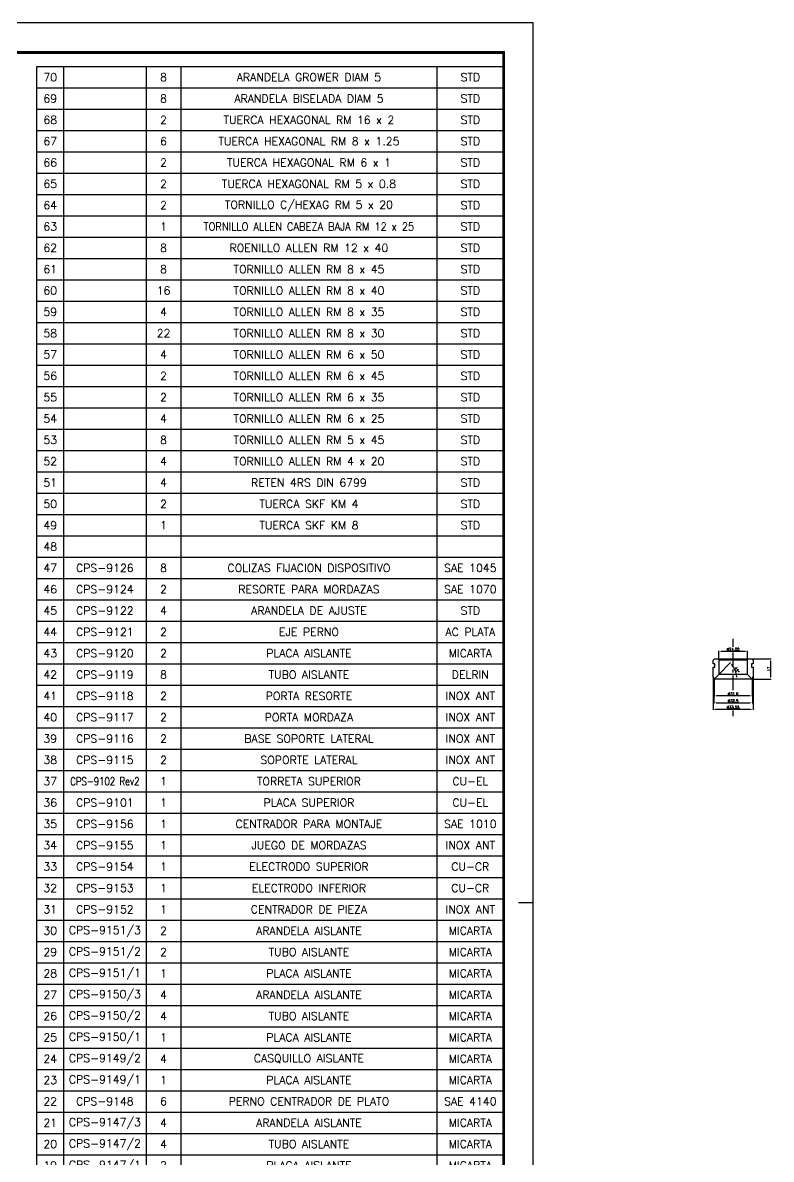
# Model space of a CAD drawing. Extents: x 0 to 2303, y 0 to 1485.
# Drawn here: x 1672 to 2303, y 526 to 1485 of the extents above; entities that cross this region are included whole.
import ezdxf
from ezdxf.enums import TextEntityAlignment as Align

# ---------------------------------------------------------------- set-up
doc = ezdxf.new("R2010")
doc.units = 0
doc.header["$LTSCALE"] = 10
doc.header["$MEASUREMENT"] = 0
doc.linetypes.add('CENTER', pattern=[2, 1.25, -0.25, 0.25, -0.25])
doc.layers.get('0').update_dxf_attribs({"linetype": 'CONTINUOUS'})
doc.layers.get('DEFPOINTS').update_dxf_attribs({"linetype": 'CONTINUOUS'})
for name, color, linetype in [('CL', 1, 'CENTER'), ('FI', 1, 'CONTINUOUS'), ('POS', 3, 'CONTINUOUS')]:
    doc.layers.add(name, color=color, linetype=linetype)
doc.styles.add('ROMANS', font='ROMANS.SHX')
doc.dimstyles.new('1', dxfattribs={"dimtxt": 2.3, "dimasz": 2, "dimexe": 0.5, "dimexo": 0.0625, "dimgap": 0.5, "dimtad": 1, "dimdec": 4, "dimdsep": 46, "dimtxsty": 'ROMANS', "dimcen": -2, "dimclrt": 7, "dimadec": 0, "dimazin": 0, "dimtfac": 0.869565, "dimtdec": 4, "dimtmove": 0, "dimatfit": 3, "dimfxl": 1, "dimtolj": 1, "dimarcsym": 0})

# ---------------------------------------------------------------- blocks, each defined once
blk = doc.blocks.new('LISCONJ')
blk.add_line((0, 0), (0, 8))
at = {"layer": 'FI', "color": 7}
for p, q in [((0, 8), (175, 8)), ((10, 8), (10, 0)), ((41, 8), (41, 0)), ((54, 8), (54, 0)), ((150, 8), (150, 0))]:
    blk.add_line(p, q, dxfattribs=at)
at = {"style": 'ROMANS'}
for tag, p in [('POS', (5, 4)), ('CODIGO', (25.5, 4)), ('CANT', (47.5, 4)), ('DENOMINACION', (102, 4)), ('MATERIAL', (162.5, 4))]:
    blk.add_attdef(tag, text='', height=3, dxfattribs=at).set_placement(p, align=Align.MIDDLE)
blk = doc.blocks.new('A1G')
blk.add_lwpolyline([(0, 0), (841, 0), (841, 594), (0, 594)], close=True)
at = {"const_width": 1}
blk.add_lwpolyline([(25, 10), (831, 10), (831, 584), (25, 584)], close=True, dxfattribs=at)
blk.add_lwpolyline([(841, 297), (836, 297)])
blk = doc.blocks.new('*D86')
at = {"layer": 'DEFPOINTS', "color": 0}
for p in [(2286.83, 948.26), (2302.72, 948.26), (2287.01, 931.26)]:
    blk.add_point(p, dxfattribs=at)
at = {"layer": 'POS', "color": 0, "lineweight": -2}
for p, q in [((2286.89, 948.26), (2303.22, 948.26)), ((2302.72, 933.26), (2302.72, 946.26)), ((2287.07, 931.26), (2303.22, 931.26))]:
    blk.add_line(p, q, dxfattribs=at)
at = {"layer": 'POS', "color": 0}
for points in [[(2302.39, 946.26), (2303.06, 946.26), (2302.72, 948.26)], [(2302.39, 933.26), (2303.06, 933.26), (2302.72, 931.26)]]:
    blk.add_solid(points, dxfattribs=at)
at = {"layer": 'POS', "color": 7, "insert": (2301.07, 939.76), "char_height": 2.3, "attachment_point": 5, "rotation": 90, "style": 'ROMANS'}
blk.add_mtext('\\A1;17', dxfattribs=at)
blk = doc.blocks.new('*D87')
at = {"layer": 'DEFPOINTS', "color": 0}
for p in [(2254.28, 932.76), (2287.83, 932.76), (2287.83, 905.77)]:
    blk.add_point(p, dxfattribs=at)
at = {"layer": 'POS', "color": 0, "lineweight": -2}
for p, q in [((2254.28, 932.7), (2254.28, 905.27)), ((2287.83, 932.7), (2287.83, 905.27)), ((2256.28, 905.77), (2285.83, 905.77))]:
    blk.add_line(p, q, dxfattribs=at)
at = {"layer": 'POS', "color": 0}
for points in [[(2256.28, 906.11), (2256.28, 905.44), (2254.28, 905.77)], [(2285.83, 906.11), (2285.83, 905.44), (2287.83, 905.77)]]:
    blk.add_solid(points, dxfattribs=at)
at = {"layer": 'POS', "color": 7, "insert": (2271.06, 907.42), "char_height": 2.3, "attachment_point": 5, "style": 'ROMANS'}
blk.add_mtext('\\A1;%%C33.55', dxfattribs=at)
blk = doc.blocks.new('*D88')
at = {"layer": 'DEFPOINTS', "color": 0}
for p in [(2254.81, 931.26), (2287.31, 931.26), (2287.31, 911.22)]:
    blk.add_point(p, dxfattribs=at)
at = {"layer": 'POS', "color": 0, "lineweight": -2}
for p, q in [((2254.81, 931.2), (2254.81, 910.72)), ((2287.31, 931.2), (2287.31, 910.72)), ((2256.81, 911.22), (2285.31, 911.22))]:
    blk.add_line(p, q, dxfattribs=at)
at = {"layer": 'POS', "color": 0}
for points in [[(2256.81, 911.56), (2256.81, 910.89), (2254.81, 911.22)], [(2285.31, 911.56), (2285.31, 910.89), (2287.31, 911.22)]]:
    blk.add_solid(points, dxfattribs=at)
at = {"layer": 'POS', "color": 7, "insert": (2271.06, 912.87), "char_height": 2.3, "attachment_point": 5, "style": 'ROMANS'}
blk.add_mtext('\\A1;%%C32.5', dxfattribs=at)
blk = doc.blocks.new('*D89')
at = {"layer": 'DEFPOINTS', "color": 0}
for p in [(2255.11, 931.26), (2287.01, 931.26), (2255.11, 917.1)]:
    blk.add_point(p, dxfattribs=at)
at = {"layer": 'POS', "color": 0, "lineweight": -2}
for p, q in [((2255.11, 931.2), (2255.11, 916.6)), ((2287.01, 931.2), (2287.01, 916.6)), ((2285.01, 917.1), (2257.11, 917.1))]:
    blk.add_line(p, q, dxfattribs=at)
at = {"layer": 'POS', "color": 0}
for points in [[(2257.11, 917.43), (2257.11, 916.77), (2255.11, 917.1)], [(2285.01, 917.43), (2285.01, 916.77), (2287.01, 917.1)]]:
    blk.add_solid(points, dxfattribs=at)
at = {"layer": 'POS', "color": 7, "insert": (2271.06, 918.75), "char_height": 2.3, "attachment_point": 5, "style": 'ROMANS'}
blk.add_mtext('\\A1;%%C31.9', dxfattribs=at)
blk = doc.blocks.new('*D90')
at = {"layer": 'DEFPOINTS', "color": 0}
for p in [(2255.11, 931.26), (2255.11, 931.26), (2259.03, 935.18), (2273.56, 936.2), (2287.01, 931.26)]:
    blk.add_point(p, dxfattribs=at)
at = {"layer": 'POS', "color": 0, "lineweight": -2}
blk.add_line((2259.07, 935.23), (2268.97, 945.12), dxfattribs=at)
blk.add_arc((2255.11, 931.26), 19.11, 5.99945, 39.00073, dxfattribs=at)
at = {"layer": 'POS', "color": 0}
for points in [[(2269.71, 943.06), (2270.2, 943.51), (2268.62, 944.77)], [(2274.44, 933.27), (2273.78, 933.24), (2274.21, 931.26)]]:
    blk.add_solid(points, dxfattribs=at)
at = {"layer": 'POS', "color": 7, "insert": (2274.28, 939.2), "char_height": 2.3, "attachment_point": 5, "rotation": 292.50009, "style": 'ROMANS'}
blk.add_mtext('\\A1;45°', dxfattribs=at)
blk = doc.blocks.new('*D91')
at = {"layer": 'DEFPOINTS', "color": 0}
for p in [(2283.08, 954.73), (2259.03, 947.46), (2283.08, 947.46)]:
    blk.add_point(p, dxfattribs=at)
at = {"layer": 'POS', "color": 0, "lineweight": -2}
for p, q in [((2259.03, 947.52), (2259.03, 955.23)), ((2261.03, 954.73), (2281.08, 954.73)), ((2283.08, 947.52), (2283.08, 955.23))]:
    blk.add_line(p, q, dxfattribs=at)
at = {"layer": 'POS', "color": 0}
for points in [[(2261.03, 955.07), (2261.03, 954.4), (2259.03, 954.73)], [(2281.08, 955.07), (2281.08, 954.4), (2283.08, 954.73)]]:
    blk.add_solid(points, dxfattribs=at)
at = {"layer": 'POS', "color": 7, "insert": (2271.06, 956.38), "char_height": 2.3, "attachment_point": 5, "style": 'ROMANS'}
blk.add_mtext('\\A1;%%C24.05', dxfattribs=at)

msp = doc.modelspace()

# ---------------------------------------------------------------- linework, layer by layer
for p, q in [((2254.28038, 947.258), (2255.28038, 948.25802)), ((2254.28038, 944.25801), (2254.28038, 947.258)), ((2255.68038, 944.25801), (2254.28038, 944.25801)), ((2254.28038, 932.75801), (2254.28038, 941.25802)), ((2254.28038, 941.25802), (2255.68038, 941.25802)), ((2255.28038, 948.25802), (2286.83038, 948.25802)), ((2255.68038, 941.25802), (2255.68038, 944.25801)), ((2258.23038, 948.25802), (2259.03038, 947.45801)), ((2259.03038, 947.45801), (2283.08038, 947.45801)), ((2259.03038, 947.45801), (2259.03038, 935.18302)), ((2283.08038, 947.45801), (2283.88038, 948.25802)), ((2283.08038, 935.18302), (2283.08038, 947.45801)), ((2286.43038, 944.25801), (2286.43038, 941.25802)), ((2287.83038, 944.25801), (2286.43038, 944.25801)), ((2286.43038, 941.25802), (2287.83038, 941.25802)), ((2286.83038, 948.25802), (2287.83038, 947.258)), ((2287.83038, 947.258), (2287.83038, 944.25801)), ((2287.83038, 941.25802), (2287.83038, 932.75801)), ((2254.80538, 932.75801), (2254.28038, 932.75801)), ((2254.80538, 931.258), (2254.80538, 932.75801)), ((2255.10538, 931.258), (2254.80538, 931.258)), ((2259.03038, 935.18302), (2255.10538, 931.258)), ((2287.00538, 931.258), (2255.10538, 931.258)), ((2283.08038, 935.18302), (2259.03038, 935.18302)), ((2287.00538, 931.258), (2283.08038, 935.18302)), ((2287.30538, 931.258), (2287.00538, 931.258)), ((2287.30538, 932.75801), (2287.30538, 931.258)), ((2287.83038, 932.75801), (2287.30538, 932.75801))]:
    msp.add_line(p, q)
at = {"layer": 'CL'}
for p, q in [((2271.05538, 958.3685), (2271.05538, 965.12287)), ((2271.05538, 921.79135), (2271.05538, 953.75446)), ((2271.05538, 900.05831), (2271.05538, 904.78533))]:
    msp.add_line(p, q, dxfattribs=at)

# ---------------------------------------------------------------- block references
at = {"xscale": 2.5, "yscale": 2.5, "zscale": 2.5}
msp.add_blockref('A1G', (0, 0), dxfattribs=at)
ref = msp.add_blockref('LISCONJ', (1683.75, 1430), dxfattribs=dict(xscale=2.25, yscale=2.25, zscale=2.25))
ref.add_attrib('DENOMINACION', 'ARANDELA GROWER DIAM 5', dxfattribs={"height": 6.75, "style": 'ROMANS'}).set_placement((1913.25, 1439), align=Align.MIDDLE)
ref.add_attrib('CANT', '8', dxfattribs={"height": 6.75, "style": 'ROMANS'}).set_placement((1790.625, 1439), align=Align.MIDDLE)
ref.add_attrib('POS', '70', dxfattribs={"height": 6.75, "style": 'ROMANS'}).set_placement((1695, 1439), align=Align.MIDDLE)
ref.add_attrib('MATERIAL', 'STD', dxfattribs={"height": 6.75, "style": 'ROMANS'}).set_placement((2049.375, 1439), align=Align.MIDDLE)
ref = msp.add_blockref('LISCONJ', (1683.75, 1412), dxfattribs=dict(xscale=2.25, yscale=2.25, zscale=2.25))
ref.add_attrib('DENOMINACION', 'ARANDELA BISELADA DIAM 5', dxfattribs={"height": 6.75, "style": 'ROMANS'}).set_placement((1913.25, 1421), align=Align.MIDDLE)
ref.add_attrib('CANT', '8', dxfattribs={"height": 6.75, "style": 'ROMANS'}).set_placement((1790.625, 1421), align=Align.MIDDLE)
ref.add_attrib('POS', '69', dxfattribs={"height": 6.75, "style": 'ROMANS'}).set_placement((1695, 1421), align=Align.MIDDLE)
ref.add_attrib('MATERIAL', 'STD', dxfattribs={"height": 6.75, "style": 'ROMANS'}).set_placement((2049.375, 1421), align=Align.MIDDLE)
ref = msp.add_blockref('LISCONJ', (1683.75, 1394), dxfattribs=dict(xscale=2.25, yscale=2.25, zscale=2.25))
ref.add_attrib('DENOMINACION', 'TUERCA HEXAGONAL RM 16 x 2', dxfattribs={"height": 6.75, "style": 'ROMANS'}).set_placement((1913.25, 1403), align=Align.MIDDLE)
ref.add_attrib('CANT', '2', dxfattribs={"height": 6.75, "style": 'ROMANS'}).set_placement((1790.625, 1403), align=Align.MIDDLE)
ref.add_attrib('POS', '68', dxfattribs={"height": 6.75, "style": 'ROMANS'}).set_placement((1695, 1403), align=Align.MIDDLE)
ref.add_attrib('MATERIAL', 'STD', dxfattribs={"height": 6.75, "style": 'ROMANS'}).set_placement((2049.375, 1403), align=Align.MIDDLE)
ref = msp.add_blockref('LISCONJ', (1683.75, 1376), dxfattribs=dict(xscale=2.25, yscale=2.25, zscale=2.25))
ref.add_attrib('DENOMINACION', 'TUERCA HEXAGONAL RM 8 x 1.25', dxfattribs={"height": 6.75, "style": 'ROMANS'}).set_placement((1913.25, 1385), align=Align.MIDDLE)
ref.add_attrib('CANT', '6', dxfattribs={"height": 6.75, "style": 'ROMANS'}).set_placement((1790.625, 1385), align=Align.MIDDLE)
ref.add_attrib('POS', '67', dxfattribs={"height": 6.75, "style": 'ROMANS'}).set_placement((1695, 1385), align=Align.MIDDLE)
ref.add_attrib('MATERIAL', 'STD', dxfattribs={"height": 6.75, "style": 'ROMANS'}).set_placement((2049.375, 1385), align=Align.MIDDLE)
ref = msp.add_blockref('LISCONJ', (1683.75, 1358), dxfattribs=dict(xscale=2.25, yscale=2.25, zscale=2.25))
ref.add_attrib('DENOMINACION', 'TUERCA HEXAGONAL RM 6 x 1', dxfattribs={"height": 6.75, "style": 'ROMANS'}).set_placement((1913.25, 1367), align=Align.MIDDLE)
ref.add_attrib('CANT', '2', dxfattribs={"height": 6.75, "style": 'ROMANS'}).set_placement((1790.625, 1367), align=Align.MIDDLE)
ref.add_attrib('POS', '66', dxfattribs={"height": 6.75, "style": 'ROMANS'}).set_placement((1695, 1367), align=Align.MIDDLE)
ref.add_attrib('MATERIAL', 'STD', dxfattribs={"height": 6.75, "style": 'ROMANS'}).set_placement((2049.375, 1367), align=Align.MIDDLE)
ref = msp.add_blockref('LISCONJ', (1683.75, 1340), dxfattribs=dict(xscale=2.25, yscale=2.25, zscale=2.25))
ref.add_attrib('DENOMINACION', 'TUERCA HEXAGONAL RM 5 x 0.8', dxfattribs={"height": 6.75, "style": 'ROMANS'}).set_placement((1913.25, 1349), align=Align.MIDDLE)
ref.add_attrib('CANT', '2', dxfattribs={"height": 6.75, "style": 'ROMANS'}).set_placement((1790.625, 1349), align=Align.MIDDLE)
ref.add_attrib('POS', '65', dxfattribs={"height": 6.75, "style": 'ROMANS'}).set_placement((1695, 1349), align=Align.MIDDLE)
ref.add_attrib('MATERIAL', 'STD', dxfattribs={"height": 6.75, "style": 'ROMANS'}).set_placement((2049.375, 1349), align=Align.MIDDLE)
ref = msp.add_blockref('LISCONJ', (1683.75, 1322), dxfattribs=dict(xscale=2.25, yscale=2.25, zscale=2.25))
ref.add_attrib('DENOMINACION', 'TORNILLO C/HEXAG RM 5 x 20', dxfattribs={"height": 6.75, "style": 'ROMANS'}).set_placement((1913.25, 1331), align=Align.MIDDLE)
ref.add_attrib('CANT', '2', dxfattribs={"height": 6.75, "style": 'ROMANS'}).set_placement((1790.625, 1331), align=Align.MIDDLE)
ref.add_attrib('POS', '64', dxfattribs={"height": 6.75, "style": 'ROMANS'}).set_placement((1695, 1331), align=Align.MIDDLE)
ref.add_attrib('MATERIAL', 'STD', dxfattribs={"height": 6.75, "style": 'ROMANS'}).set_placement((2049.375, 1331), align=Align.MIDDLE)
ref = msp.add_blockref('LISCONJ', (1683.75, 1304), dxfattribs=dict(xscale=2.25, yscale=2.25, zscale=2.25))
ref.add_attrib('DENOMINACION', 'TORNILLO ALLEN CABEZA BAJA RM 12 x 25', dxfattribs={"height": 6.75, "style": 'ROMANS', "width": 0.9}).set_placement((1913.25, 1313), align=Align.MIDDLE)
ref.add_attrib('CANT', '1', dxfattribs={"height": 6.75, "style": 'ROMANS'}).set_placement((1790.625, 1313), align=Align.MIDDLE)
ref.add_attrib('POS', '63', dxfattribs={"height": 6.75, "style": 'ROMANS'}).set_placement((1695, 1313), align=Align.MIDDLE)
ref.add_attrib('MATERIAL', 'STD', dxfattribs={"height": 6.75, "style": 'ROMANS'}).set_placement((2049.375, 1313), align=Align.MIDDLE)
ref = msp.add_blockref('LISCONJ', (1683.75, 1286), dxfattribs=dict(xscale=2.25, yscale=2.25, zscale=2.25))
ref.add_attrib('DENOMINACION', 'ROENILLO ALLEN RM 12 x 40', dxfattribs={"height": 6.75, "style": 'ROMANS'}).set_placement((1913.25, 1295), align=Align.MIDDLE)
ref.add_attrib('CANT', '8', dxfattribs={"height": 6.75, "style": 'ROMANS'}).set_placement((1790.625, 1295), align=Align.MIDDLE)
ref.add_attrib('POS', '62', dxfattribs={"height": 6.75, "style": 'ROMANS'}).set_placement((1695, 1295), align=Align.MIDDLE)
ref.add_attrib('MATERIAL', 'STD', dxfattribs={"height": 6.75, "style": 'ROMANS'}).set_placement((2049.375, 1295), align=Align.MIDDLE)
ref = msp.add_blockref('LISCONJ', (1683.75, 1268), dxfattribs=dict(xscale=2.25, yscale=2.25, zscale=2.25))
ref.add_attrib('DENOMINACION', 'TORNILLO ALLEN RM 8 x 45', dxfattribs={"height": 6.75, "style": 'ROMANS'}).set_placement((1913.25, 1277), align=Align.MIDDLE)
ref.add_attrib('CANT', '8', dxfattribs={"height": 6.75, "style": 'ROMANS'}).set_placement((1790.625, 1277), align=Align.MIDDLE)
ref.add_attrib('POS', '61', dxfattribs={"height": 6.75, "style": 'ROMANS'}).set_placement((1695, 1277), align=Align.MIDDLE)
ref.add_attrib('MATERIAL', 'STD', dxfattribs={"height": 6.75, "style": 'ROMANS'}).set_placement((2049.375, 1277), align=Align.MIDDLE)
ref = msp.add_blockref('LISCONJ', (1683.75, 1250), dxfattribs=dict(xscale=2.25, yscale=2.25, zscale=2.25))
ref.add_attrib('DENOMINACION', 'TORNILLO ALLEN RM 8 x 40', dxfattribs={"height": 6.75, "style": 'ROMANS'}).set_placement((1913.25, 1259), align=Align.MIDDLE)
ref.add_attrib('CANT', '16', dxfattribs={"height": 6.75, "style": 'ROMANS'}).set_placement((1790.625, 1259), align=Align.MIDDLE)
ref.add_attrib('POS', '60', dxfattribs={"height": 6.75, "style": 'ROMANS'}).set_placement((1695, 1259), align=Align.MIDDLE)
ref.add_attrib('MATERIAL', 'STD', dxfattribs={"height": 6.75, "style": 'ROMANS'}).set_placement((2049.375, 1259), align=Align.MIDDLE)
ref = msp.add_blockref('LISCONJ', (1683.75, 1232), dxfattribs=dict(xscale=2.25, yscale=2.25, zscale=2.25))
ref.add_attrib('DENOMINACION', 'TORNILLO ALLEN RM 8 x 35', dxfattribs={"height": 6.75, "style": 'ROMANS'}).set_placement((1913.25, 1241), align=Align.MIDDLE)
ref.add_attrib('CANT', '4', dxfattribs={"height": 6.75, "style": 'ROMANS'}).set_placement((1790.625, 1241), align=Align.MIDDLE)
ref.add_attrib('POS', '59', dxfattribs={"height": 6.75, "style": 'ROMANS'}).set_placement((1695, 1241), align=Align.MIDDLE)
ref.add_attrib('MATERIAL', 'STD', dxfattribs={"height": 6.75, "style": 'ROMANS'}).set_placement((2049.375, 1241), align=Align.MIDDLE)
ref = msp.add_blockref('LISCONJ', (1683.75, 1214), dxfattribs=dict(xscale=2.25, yscale=2.25, zscale=2.25))
ref.add_attrib('DENOMINACION', 'TORNILLO ALLEN RM 8 x 30', dxfattribs={"height": 6.75, "style": 'ROMANS'}).set_placement((1913.25, 1223), align=Align.MIDDLE)
ref.add_attrib('CANT', '22', dxfattribs={"height": 6.75, "style": 'ROMANS'}).set_placement((1790.625, 1223), align=Align.MIDDLE)
ref.add_attrib('POS', '58', dxfattribs={"height": 6.75, "style": 'ROMANS'}).set_placement((1695, 1223), align=Align.MIDDLE)
ref.add_attrib('MATERIAL', 'STD', dxfattribs={"height": 6.75, "style": 'ROMANS'}).set_placement((2049.375, 1223), align=Align.MIDDLE)
ref = msp.add_blockref('LISCONJ', (1683.75, 1196), dxfattribs=dict(xscale=2.25, yscale=2.25, zscale=2.25))
ref.add_attrib('DENOMINACION', 'TORNILLO ALLEN RM 6 x 50', dxfattribs={"height": 6.75, "style": 'ROMANS'}).set_placement((1913.25, 1205), align=Align.MIDDLE)
ref.add_attrib('CANT', '4', dxfattribs={"height": 6.75, "style": 'ROMANS'}).set_placement((1790.625, 1205), align=Align.MIDDLE)
ref.add_attrib('POS', '57', dxfattribs={"height": 6.75, "style": 'ROMANS'}).set_placement((1695, 1205), align=Align.MIDDLE)
ref.add_attrib('MATERIAL', 'STD', dxfattribs={"height": 6.75, "style": 'ROMANS'}).set_placement((2049.375, 1205), align=Align.MIDDLE)
ref = msp.add_blockref('LISCONJ', (1683.75, 1178), dxfattribs=dict(xscale=2.25, yscale=2.25, zscale=2.25))
ref.add_attrib('DENOMINACION', 'TORNILLO ALLEN RM 6 x 45', dxfattribs={"height": 6.75, "style": 'ROMANS'}).set_placement((1913.25, 1187), align=Align.MIDDLE)
ref.add_attrib('CANT', '2', dxfattribs={"height": 6.75, "style": 'ROMANS'}).set_placement((1790.625, 1187), align=Align.MIDDLE)
ref.add_attrib('POS', '56', dxfattribs={"height": 6.75, "style": 'ROMANS'}).set_placement((1695, 1187), align=Align.MIDDLE)
ref.add_attrib('MATERIAL', 'STD', dxfattribs={"height": 6.75, "style": 'ROMANS'}).set_placement((2049.375, 1187), align=Align.MIDDLE)
ref = msp.add_blockref('LISCONJ', (1683.75, 1160), dxfattribs=dict(xscale=2.25, yscale=2.25, zscale=2.25))
ref.add_attrib('DENOMINACION', 'TORNILLO ALLEN RM 6 x 35', dxfattribs={"height": 6.75, "style": 'ROMANS'}).set_placement((1913.25, 1169), align=Align.MIDDLE)
ref.add_attrib('CANT', '2', dxfattribs={"height": 6.75, "style": 'ROMANS'}).set_placement((1790.625, 1169), align=Align.MIDDLE)
ref.add_attrib('POS', '55', dxfattribs={"height": 6.75, "style": 'ROMANS'}).set_placement((1695, 1169), align=Align.MIDDLE)
ref.add_attrib('MATERIAL', 'STD', dxfattribs={"height": 6.75, "style": 'ROMANS'}).set_placement((2049.375, 1169), align=Align.MIDDLE)
ref = msp.add_blockref('LISCONJ', (1683.75, 1142), dxfattribs=dict(xscale=2.25, yscale=2.25, zscale=2.25))
ref.add_attrib('DENOMINACION', 'TORNILLO ALLEN RM 6 x 25', dxfattribs={"height": 6.75, "style": 'ROMANS'}).set_placement((1913.25, 1151), align=Align.MIDDLE)
ref.add_attrib('CANT', '4', dxfattribs={"height": 6.75, "style": 'ROMANS'}).set_placement((1790.625, 1151), align=Align.MIDDLE)
ref.add_attrib('POS', '54', dxfattribs={"height": 6.75, "style": 'ROMANS'}).set_placement((1695, 1151), align=Align.MIDDLE)
ref.add_attrib('MATERIAL', 'STD', dxfattribs={"height": 6.75, "style": 'ROMANS'}).set_placement((2049.375, 1151), align=Align.MIDDLE)
ref = msp.add_blockref('LISCONJ', (1683.75, 1124), dxfattribs=dict(xscale=2.25, yscale=2.25, zscale=2.25))
ref.add_attrib('DENOMINACION', 'TORNILLO ALLEN RM 5 x 45', dxfattribs={"height": 6.75, "style": 'ROMANS'}).set_placement((1913.25, 1133), align=Align.MIDDLE)
ref.add_attrib('CANT', '8', dxfattribs={"height": 6.75, "style": 'ROMANS'}).set_placement((1790.625, 1133), align=Align.MIDDLE)
ref.add_attrib('POS', '53', dxfattribs={"height": 6.75, "style": 'ROMANS'}).set_placement((1695, 1133), align=Align.MIDDLE)
ref.add_attrib('MATERIAL', 'STD', dxfattribs={"height": 6.75, "style": 'ROMANS'}).set_placement((2049.375, 1133), align=Align.MIDDLE)
ref = msp.add_blockref('LISCONJ', (1683.75, 1106), dxfattribs=dict(xscale=2.25, yscale=2.25, zscale=2.25))
ref.add_attrib('DENOMINACION', 'TORNILLO ALLEN RM 4 x 20', dxfattribs={"height": 6.75, "style": 'ROMANS'}).set_placement((1913.25, 1115), align=Align.MIDDLE)
ref.add_attrib('CANT', '4', dxfattribs={"height": 6.75, "style": 'ROMANS'}).set_placement((1790.625, 1115), align=Align.MIDDLE)
ref.add_attrib('POS', '52', dxfattribs={"height": 6.75, "style": 'ROMANS'}).set_placement((1695, 1115), align=Align.MIDDLE)
ref.add_attrib('MATERIAL', 'STD', dxfattribs={"height": 6.75, "style": 'ROMANS'}).set_placement((2049.375, 1115), align=Align.MIDDLE)
ref = msp.add_blockref('LISCONJ', (1683.75, 1088), dxfattribs=dict(xscale=2.25, yscale=2.25, zscale=2.25))
ref.add_attrib('DENOMINACION', 'RETEN 4RS DIN 6799', dxfattribs={"height": 6.75, "style": 'ROMANS'}).set_placement((1913.25, 1097), align=Align.MIDDLE)
ref.add_attrib('CANT', '4', dxfattribs={"height": 6.75, "style": 'ROMANS'}).set_placement((1790.625, 1097), align=Align.MIDDLE)
ref.add_attrib('POS', '51', dxfattribs={"height": 6.75, "style": 'ROMANS'}).set_placement((1695, 1097), align=Align.MIDDLE)
ref.add_attrib('MATERIAL', 'STD', dxfattribs={"height": 6.75, "style": 'ROMANS'}).set_placement((2049.375, 1097), align=Align.MIDDLE)
ref = msp.add_blockref('LISCONJ', (1683.75, 1070), dxfattribs=dict(xscale=2.25, yscale=2.25, zscale=2.25))
ref.add_attrib('DENOMINACION', 'TUERCA SKF KM 4', dxfattribs={"height": 6.75, "style": 'ROMANS'}).set_placement((1913.25, 1079), align=Align.MIDDLE)
ref.add_attrib('CANT', '2', dxfattribs={"height": 6.75, "style": 'ROMANS'}).set_placement((1790.625, 1079), align=Align.MIDDLE)
ref.add_attrib('POS', '50', dxfattribs={"height": 6.75, "style": 'ROMANS'}).set_placement((1695, 1079), align=Align.MIDDLE)
ref.add_attrib('MATERIAL', 'STD', dxfattribs={"height": 6.75, "style": 'ROMANS'}).set_placement((2049.375, 1079), align=Align.MIDDLE)
ref = msp.add_blockref('LISCONJ', (1683.75, 1052), dxfattribs=dict(xscale=2.25, yscale=2.25, zscale=2.25))
ref.add_attrib('DENOMINACION', 'TUERCA SKF KM 8', dxfattribs={"height": 6.75, "style": 'ROMANS'}).set_placement((1913.25, 1061), align=Align.MIDDLE)
ref.add_attrib('CANT', '1', dxfattribs={"height": 6.75, "style": 'ROMANS'}).set_placement((1790.625, 1061), align=Align.MIDDLE)
ref.add_attrib('POS', '49', dxfattribs={"height": 6.75, "style": 'ROMANS'}).set_placement((1695, 1061), align=Align.MIDDLE)
ref.add_attrib('MATERIAL', 'STD', dxfattribs={"height": 6.75, "style": 'ROMANS'}).set_placement((2049.375, 1061), align=Align.MIDDLE)
ref = msp.add_blockref('LISCONJ', (1683.75, 1034), dxfattribs=dict(xscale=2.25, yscale=2.25, zscale=2.25))
ref.add_attrib('POS', '48', dxfattribs={"height": 6.75, "style": 'ROMANS'}).set_placement((1695, 1043), align=Align.MIDDLE)
at = {"xscale": 2.25, "yscale": 2.25, "zscale": 2.25}
for p, values in [((1683.75, 1016), {'DENOMINACION': 'COLIZAS FIJACION DISPOSITIVO', 'CODIGO': 'CPS-9126', 'CANT': '8', 'POS': '47', 'MATERIAL': 'SAE 1045'}), ((1683.75, 998), {'DENOMINACION': 'RESORTE PARA MORDAZAS', 'CODIGO': 'CPS-9124', 'CANT': '2', 'POS': '46', 'MATERIAL': 'SAE 1070'}), ((1683.75, 980), {'DENOMINACION': 'ARANDELA DE AJUSTE', 'CODIGO': 'CPS-9122', 'CANT': '4', 'POS': '45', 'MATERIAL': 'STD'}), ((1683.75, 962), {'DENOMINACION': 'EJE PERNO', 'CODIGO': 'CPS-9121', 'CANT': '2', 'POS': '44', 'MATERIAL': 'AC PLATA'}), ((1683.75, 944), {'DENOMINACION': 'PLACA AISLANTE', 'CODIGO': 'CPS-9120', 'CANT': '2', 'POS': '43', 'MATERIAL': 'MICARTA'}), ((1683.75, 926), {'DENOMINACION': 'TUBO AISLANTE', 'CODIGO': 'CPS-9119', 'CANT': '8', 'POS': '42', 'MATERIAL': 'DELRIN'}), ((1683.75, 908), {'DENOMINACION': 'PORTA RESORTE', 'CODIGO': 'CPS-9118', 'CANT': '2', 'POS': '41', 'MATERIAL': 'INOX ANT'}), ((1683.75, 890), {'DENOMINACION': 'PORTA MORDAZA', 'CODIGO': 'CPS-9117', 'CANT': '2', 'POS': '40', 'MATERIAL': 'INOX ANT'}), ((1683.75, 872), {'DENOMINACION': 'BASE SOPORTE LATERAL', 'CODIGO': 'CPS-9116', 'CANT': '2', 'POS': '39', 'MATERIAL': 'INOX ANT'}), ((1683.75, 854), {'DENOMINACION': 'SOPORTE LATERAL', 'CODIGO': 'CPS-9115', 'CANT': '2', 'POS': '38', 'MATERIAL': 'INOX ANT'}), ((1683.75, 818), {'DENOMINACION': 'PLACA SUPERIOR', 'CODIGO': 'CPS-9101', 'CANT': '1', 'POS': '36', 'MATERIAL': 'CU-EL'}), ((1683.75, 800), {'DENOMINACION': 'CENTRADOR PARA MONTAJE', 'CODIGO': 'CPS-9156', 'CANT': '1', 'POS': '35', 'MATERIAL': 'SAE 1010'}), ((1683.75, 782), {'DENOMINACION': 'JUEGO DE MORDAZAS', 'CODIGO': 'CPS-9155', 'CANT': '1', 'POS': '34', 'MATERIAL': 'INOX ANT'}), ((1683.75, 764), {'DENOMINACION': 'ELECTRODO SUPERIOR', 'CODIGO': 'CPS-9154', 'CANT': '1', 'POS': '33', 'MATERIAL': 'CU-CR'}), ((1683.75, 746), {'DENOMINACION': 'ELECTRODO INFERIOR', 'CODIGO': 'CPS-9153', 'CANT': '1', 'POS': '32', 'MATERIAL': 'CU-CR'}), ((1683.75, 728), {'DENOMINACION': 'CENTRADOR DE PIEZA', 'CODIGO': 'CPS-9152', 'CANT': '1', 'POS': '31', 'MATERIAL': 'INOX ANT'}), ((1683.75, 710), {'DENOMINACION': 'ARANDELA AISLANTE', 'CODIGO': 'CPS-9151/3', 'CANT': '2', 'POS': '30', 'MATERIAL': 'MICARTA'}), ((1683.75, 692), {'DENOMINACION': 'TUBO AISLANTE', 'CODIGO': 'CPS-9151/2', 'CANT': '2', 'POS': '29', 'MATERIAL': 'MICARTA'}), ((1683.75, 674), {'DENOMINACION': 'PLACA AISLANTE', 'CODIGO': 'CPS-9151/1', 'CANT': '1', 'POS': '28', 'MATERIAL': 'MICARTA'}), ((1683.75, 656), {'DENOMINACION': 'ARANDELA AISLANTE', 'CODIGO': 'CPS-9150/3', 'CANT': '4', 'POS': '27', 'MATERIAL': 'MICARTA'}), ((1683.75, 638), {'DENOMINACION': 'TUBO AISLANTE', 'CODIGO': 'CPS-9150/2', 'CANT': '4', 'POS': '26', 'MATERIAL': 'MICARTA'}), ((1683.75, 620), {'DENOMINACION': 'PLACA AISLANTE', 'CODIGO': 'CPS-9150/1', 'CANT': '1', 'POS': '25', 'MATERIAL': 'MICARTA'}), ((1683.75, 602), {'DENOMINACION': 'CASQUILLO AISLANTE', 'CODIGO': 'CPS-9149/2', 'CANT': '4', 'POS': '24', 'MATERIAL': 'MICARTA'}), ((1683.75, 584), {'DENOMINACION': 'PLACA AISLANTE', 'CODIGO': 'CPS-9149/1', 'CANT': '1', 'POS': '23', 'MATERIAL': 'MICARTA'}), ((1683.75, 566), {'DENOMINACION': 'PERNO CENTRADOR DE PLATO', 'CODIGO': 'CPS-9148', 'CANT': '6', 'POS': '22', 'MATERIAL': 'SAE 4140'}), ((1683.75, 548), {'DENOMINACION': 'ARANDELA AISLANTE', 'CODIGO': 'CPS-9147/3', 'CANT': '4', 'POS': '21', 'MATERIAL': 'MICARTA'}), ((1683.75, 530), {'DENOMINACION': 'TUBO AISLANTE', 'CODIGO': 'CPS-9147/2', 'CANT': '4', 'POS': '20', 'MATERIAL': 'MICARTA'}), ((1683.75, 512), {'DENOMINACION': 'PLACA AISLANTE', 'CODIGO': 'CPS-9147/1', 'CANT': '2', 'POS': '19', 'MATERIAL': 'MICARTA'})]:
    msp.add_blockref('LISCONJ', p, dxfattribs=at).add_auto_attribs(values)
ref = msp.add_blockref('LISCONJ', (1683.75, 836), dxfattribs=dict(xscale=2.25, yscale=2.25, zscale=2.25))
ref.add_attrib('DENOMINACION', 'TORRETA SUPERIOR', dxfattribs={"height": 6.75, "style": 'ROMANS'}).set_placement((1913.25, 845), align=Align.MIDDLE)
ref.add_attrib('CODIGO', 'CPS-9102 Rev2', dxfattribs={"height": 6.75, "style": 'ROMANS', "width": 0.78}).set_placement((1741.125, 845), align=Align.MIDDLE)
ref.add_attrib('CANT', '1', dxfattribs={"height": 6.75, "style": 'ROMANS'}).set_placement((1790.625, 845), align=Align.MIDDLE)
ref.add_attrib('POS', '37', dxfattribs={"height": 6.75, "style": 'ROMANS'}).set_placement((1695, 845), align=Align.MIDDLE)
ref.add_attrib('MATERIAL', 'CU-EL', dxfattribs={"height": 6.75, "style": 'ROMANS'}).set_placement((2049.375, 845), align=Align.MIDDLE)

# ---------------------------------------------------------------- dimensions: what is measured, and where the dimension line sits
at = {"layer": 'POS'}
for base, p1, p2, picture, middle in [((2283.08038, 954.73404), (2259.03038, 947.45801), (2283.08038, 947.45801), '*D91', (2271.05538, 956.38404)), ((2287.83038, 905.77272), (2254.28038, 932.75801), (2287.83038, 932.75801), '*D87', (2271.05538, 907.42272)), ((2287.30538, 911.22435), (2254.80538, 931.258), (2287.30538, 931.258), '*D88', (2271.05538, 912.87435)), ((2255.10538, 917.09864), (2287.00538, 931.258), (2255.10538, 931.258), '*D89', (2271.05538, 918.74864))]:
    dim = msp.add_linear_dim(base=base, p1=p1, p2=p2, text='%%C<>', dimstyle='1', dxfattribs=at)
    dim.commit()
    dim.dimension.update_dxf_attribs({"geometry": picture, "text_midpoint": middle})
dim = msp.add_angular_dim_2l(base=(2273.56332, 936.20381), line1=((2259.03038, 935.18302), (2255.10538, 931.258)), line2=((2287.00538, 931.258), (2255.10538, 931.258)), dimstyle='1', dxfattribs=at)
dim.commit()
dim.dimension.update_dxf_attribs({"geometry": '*D90', "text_midpoint": (2274.28425, 939.20218)})
dim = msp.add_linear_dim(base=(2302.72286, 948.25802), p1=(2287.00538, 931.258), p2=(2286.83038, 948.25802), angle=90, dimstyle='1', dxfattribs=at)
dim.commit()
dim.dimension.update_dxf_attribs({"geometry": '*D86', "text_midpoint": (2301.07286, 939.75801)})

doc.saveas('drawing.dxf')
